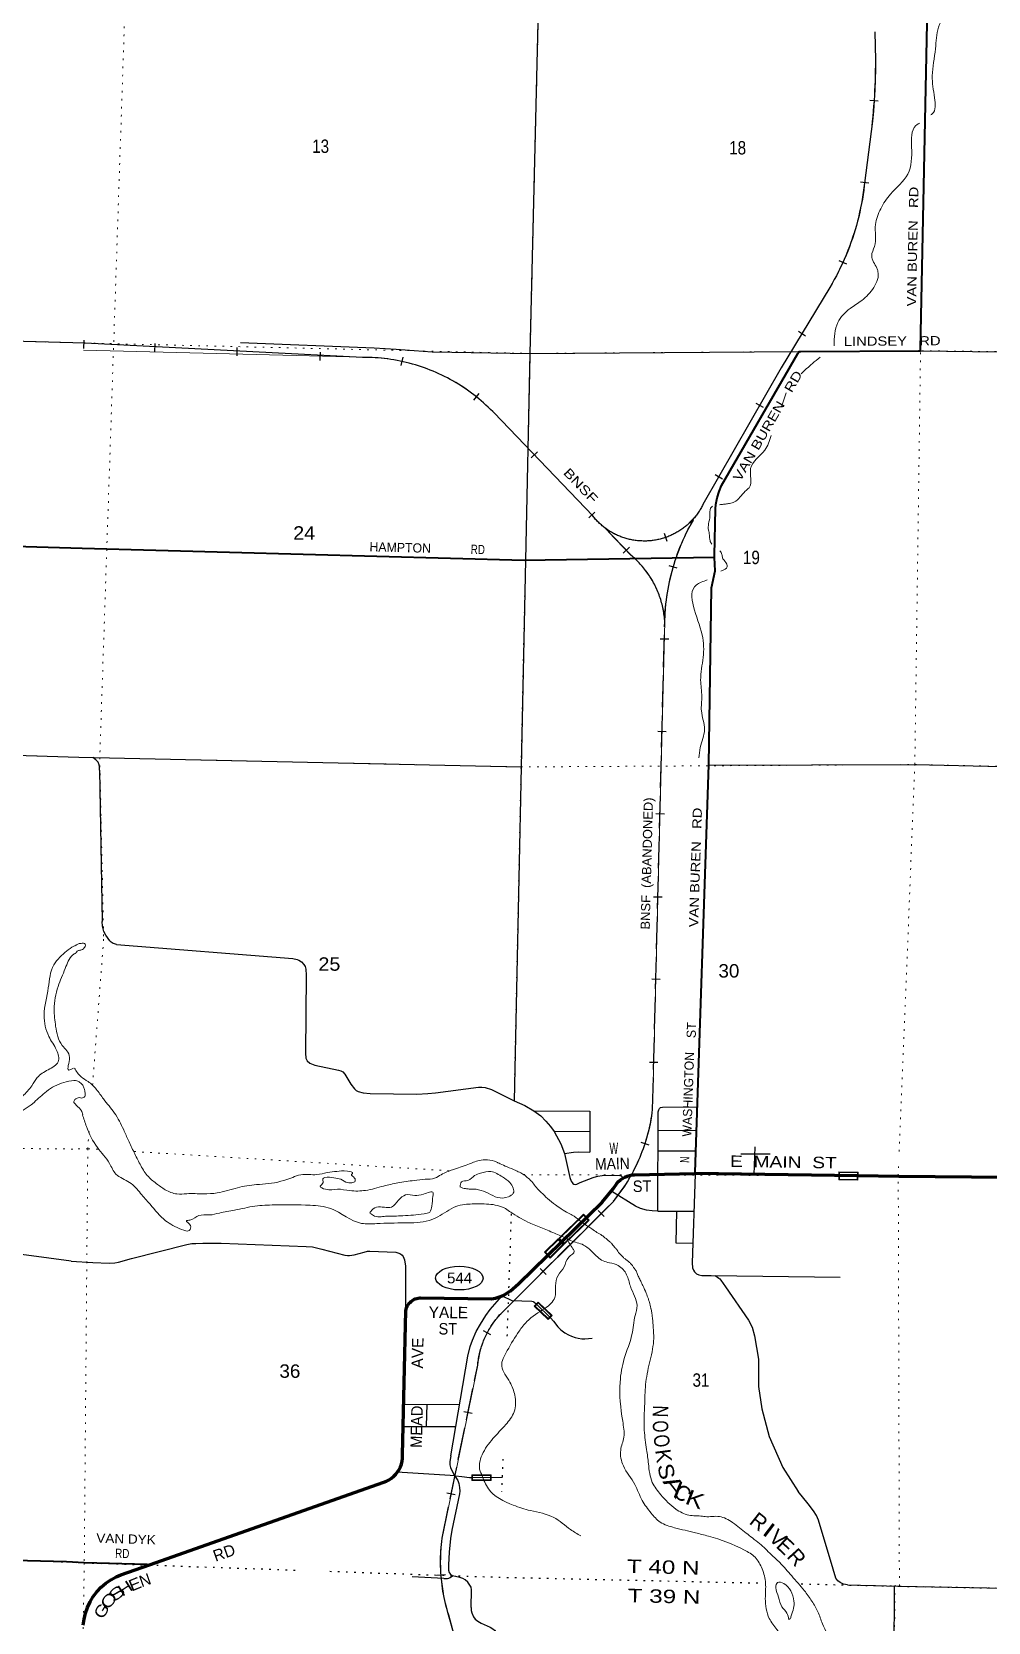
# Model space of a CAD drawing. Header units: feet. Extents: x -489137 to -242534, y 368785 to 558127.
# Drawn here: x -334487 to -322012, y 518774 to 539519 of the extents above; entities that cross this region are included whole.
import ezdxf
from ezdxf.enums import TextEntityAlignment as Align

# ---------------------------------------------------------------- set-up
doc = ezdxf.new("R2010")
doc.units = ezdxf.units.FT
doc.header["$LTSCALE"] = 70
doc.linetypes.add('DOTTED', pattern=[1.5, 0.3, -1.2])
doc.linetypes.add('LONG_DASHED', pattern=[7.5, 6, -1.5])
for name, color, linetype, lineweight in [('17', 7, 'Continuous', 25), ('23', 7, 'Continuous', 70), ('26', 7, 'Continuous', 40), ('27', 7, 'Continuous', 13), ('29', 7, 'Continuous', 25), ('31', 7, 'Continuous', 13), ('34', 7, 'Continuous', 25), ('39', 7, 'Continuous', 13), ('59', 7, 'Continuous', 13), ('6', 7, 'DOTTED', 25), ('63', 7, 'Continuous', 25), ('7', 7, 'DOTTED', 13)]:
    doc.layers.add(name, color=color, linetype=linetype, lineweight=lineweight)
doc.layers.add('41', color=7, linetype='Continuous')

msp = doc.modelspace()

# ---------------------------------------------------------------- linework, layer by layer
at = {"layer": '17'}
msp.add_ellipse((-328910.07, 523262.25), major_axis=(-309.24, 1), ratio=0.500121, dxfattribs=at)
at = {"layer": '23'}
for points in [[(-332950.95, 519523.87), (-329897.01, 520599.31), (-329861.56, 520613.54), (-329827.79, 520631.4), (-329796.08, 520652.69), (-329766.76, 520677.17), (-329740.16, 520704.59), (-329716.58, 520734.64), (-329696.26, 520766.99), (-329679.44, 520801.28), (-329666.29, 520837.15), (-329656.97, 520874.19), (-329651.56, 520912), (-329650.14, 520950.18), (-329650.37, 520958.61), (-329607.85, 522835.16), (-329603.83, 522855.46), (-329597.71, 522875.23), (-329589.56, 522894.25), (-329579.46, 522912.31), (-329567.54, 522929.22), (-329553.91, 522944.79), (-329538.72, 522958.85), (-329522.15, 522971.24), (-329504.38, 522981.84), (-329485.59, 522990.52), (-329466, 522997.19), (-329445.83, 523001.77), (-329425.28, 523004.22), (-329415, 523004.63), (-328489.76, 522992.27), (-328438.19, 523001.71), (-328387.9, 523016.49), (-328339.42, 523036.44), (-328293.3, 523061.35), (-328250.03, 523090.94), (-328249.65, 523091.23), (-328139.8, 523185.77), (-327759.46, 523558.27), (-327048.17, 524254.89), (-326904.68, 524428.13), (-326855.35, 524497.28), (-326832.86, 524521.55), (-326807.96, 524543.34), (-326780.92, 524562.4), (-326752.04, 524578.53), (-326721.62, 524591.56), (-326690.01, 524601.33), (-326657.56, 524607.75), (-326624.61, 524610.74), (-326624.47, 524610.74), (-325843, 524626.2), (-325834.84, 524626.08)], [(-320784.89, 524565.63), (-320809.89, 524565.85), (-323177.42, 524586.45), (-323712.74, 524594.43), (-325834.84, 524626.08)], [(-333816.12, 518733.13), (-333806.04, 518812.63), (-333787.71, 518890.63), (-333761.33, 518966.29), (-333727.18, 519038.78), (-333685.64, 519107.31), (-333637.17, 519171.11), (-333582.3, 519229.5), (-333521.62, 519281.83), (-333455.8, 519327.54), (-333385.56, 519366.11), (-333326.54, 519391.61), (-332950.95, 519523.87)]]:
    msp.add_lwpolyline(points, dxfattribs=at)
at = {"layer": '26'}
for points in [[(-325581.23, 532663.78), (-325580.73, 532688.78), (-325568.59, 533297.71), (-325562.93, 533355.38), (-325546.99, 533440.38), (-325522.25, 533523.25), (-325488.99, 533603.08), (-324494.03, 535322.71), (-324479.52, 535347.79), (-324454.57, 535347.96), (-322920.17, 535358.74), (-322895.17, 535358.92), (-322894.66, 535383.92), (-322786.64, 540699.36)], [(-333832.45, 532780.93), (-338843.59, 532928.48), (-341520.32, 533005.6)], [(-325581.23, 532663.78), (-328064.54, 532622.01), (-333832.45, 532780.93)], [(-325834.84, 524626.08), (-325834.21, 524644.92), (-325655.66, 529958.6), (-325619.96, 532265.58), (-325571.59, 532489.29), (-325581.23, 532663.78)], [(-334032.53, 519559.02), (-336245.39, 519619.43)], [(-332950.95, 519523.87), (-332982.84, 519524.83), (-333804.7, 519549.35), (-334032.53, 519559.02)]]:
    msp.add_lwpolyline(points, dxfattribs=at)
at = {"layer": '29'}
for p, q in [((-327990.23, 535323.14), (-324479.48, 535347.79)), ((-333873.69, 530055.51), (-328106.2, 529930.21)), ((-333602.62, 529888.17), (-333568.83, 527915.83)), ((-333382.12, 527615.37), (-331080.99, 527430.67)), ((-330908.27, 527215.66), (-330915.65, 526196.59)), ((-326258.72, 525491.37), (-325807.53, 525497.78)), ((-326321.59, 524134.25), (-326317.59, 525433.27)), ((-327672.63, 525176.09), (-327208.69, 525180.25)), ((-326318.83, 525189.32), (-325812.56, 525192.68)), ((-326320.62, 524921.96), (-325825.97, 524922.78)), ((-325240.11, 524885.03), (-324857.6, 524883.41)), ((-325065.35, 524608.94), (-325051.76, 524975.35)), ((-325835.05, 524619.92), (-325873.34, 523459.85)), ((-326321.59, 524134.25), (-325851.08, 524134.3)), ((-333973.14, 523484.03), (-333690.62, 523467.25)), ((-325625.03, 523294.56), (-323943.05, 523274.21)), ((-327908.03, 522925.11), (-327716.5, 522738.35)), ((-329022.86, 520942.35), (-328798.53, 522243.7)), ((-329651.8, 521613.96), (-328907.71, 521615.82)), ((-329337.01, 521329.04), (-329331.42, 521617.15)), ((-329636.92, 521328.38), (-328952.51, 521327.37)), ((-328960.7, 520683.48), (-329727.83, 520729.79)), ((-328750.67, 520660.76), (-328349.25, 520664.27)), ((-329110.88, 519344.6), (-329527.93, 519364.3)), ((-328956.41, 519368.36), (-329004.8, 519377.67)), ((-328756.1, 518967.36), (-328750.13, 519197.1)), ((-323845.85, 519259.19), (-323170.51, 519243.15)), ((-323238.41, 519244.76), (-323245.61, 517804.84))]:
    msp.add_line(p, q, dxfattribs=at)
for points in [[(-327681.26, 547434.28), (-327728.55, 546083.96), (-327859.92, 540721.8), (-327990.23, 535323.14)], [(-331765.53, 535467.4), (-330022.69, 535397.85), (-329733.43, 535378.52), (-329264.21, 535344.6), (-327990.23, 535323.14)], [(-327990.23, 535323.14), (-328106.2, 529930.21), (-328193.51, 525574.36)], [(-322894.85, 535358.92), (-319514.45, 535313.6), (-319443.47, 535315.89)], [(-341535.69, 530282.88), (-338962, 530217.07), (-333873.69, 530055.51)], [(-333602.62, 529888.17), (-333604.37, 529931.97), (-333608.96, 529958.41), (-333622.75, 529990.59), (-333637.68, 530010.13), (-333651.47, 530022.78), (-333690.14, 530051.52)], [(-325664.71, 529952.82), (-322968.72, 529960.88), (-320681.49, 529909.3)], [(-333382.12, 527615.37), (-333406.76, 527620.97), (-333426.29, 527628.45), (-333451.56, 527645.11), (-333467.65, 527660.63), (-333520.5, 527734.2), (-333545.77, 527782.48), (-333564.15, 527851.44), (-333568.83, 527915.83)], [(-331080.99, 527430.67), (-331026.92, 527418.98), (-331002.79, 527409.78), (-330967.18, 527386.79), (-330937.31, 527354.61), (-330922.37, 527328.17), (-330913.18, 527292.54), (-330908.27, 527215.66)], [(-330915.65, 526196.59), (-330912.04, 526129.29), (-330893.66, 526098.25), (-330861.49, 526067.22), (-330797.16, 526038.48), (-330484.67, 525974.11), (-330457.09, 525966.06), (-330431.82, 525954.57), (-330401.95, 525923.53), (-330323.83, 525790.19), (-330280.17, 525729.27), (-330257.19, 525710.88), (-330231.92, 525698.24), (-330165.29, 525681), (-330075.68, 525670.65), (-329464.49, 525661.45), (-329322.03, 525670.65), (-329220.93, 525679.84), (-328660.3, 525753.41), (-328616.64, 525753.41), (-328572.98, 525748.81), (-328490.27, 525721.22), (-328193.51, 525574.36)], [(-328193.51, 525574.36), (-328056, 525515.47), (-327937.13, 525446.05)], [(-326317.59, 525433.27), (-326308.6, 525459.16), (-326299.41, 525474.1), (-326284.47, 525485.6), (-326258.72, 525491.37)], [(-327937.13, 525446.05), (-327207.82, 525440.13), (-327209.62, 524903.23)], [(-327937.13, 525446.05), (-327849.2, 525377.54), (-327780.27, 525310.87), (-327720.53, 525239.6), (-327672.63, 525176.09)], [(-327672.63, 525176.09), (-327587.26, 525012.01), (-327540.52, 524887.81)], [(-327540.52, 524887.81), (-327419.53, 524906.26), (-327355.2, 524908.56), (-327209.62, 524903.23)], [(-327540.52, 524887.81), (-327467.78, 524574.06), (-327452.85, 524528.66), (-327440.21, 524507.39), (-327428.72, 524494.18), (-327414.94, 524486.13), (-327398.85, 524484.41), (-327375.88, 524489.58), (-327334.52, 524507.39), (-327164.49, 524576.36), (-327120.83, 524588.43), (-327103.6, 524591.88), (-327047.3, 524599.35), (-326888.76, 524606.25), (-326816.39, 524601.08), (-326799.15, 524597.05), (-326773.88, 524569.47)], [(-326321.59, 524134.25), (-326394.76, 524137.84), (-326468.29, 524149.34), (-326546.41, 524170.03), (-326610.74, 524199.91), (-326923.23, 524390.72)], [(-326079.94, 524135.71), (-326086.65, 523723.32), (-325864.87, 523716.61)], [(-333690.62, 523467.25), (-333480.29, 523456.47), (-333405.61, 523462.78), (-333358.51, 523470.83), (-333186.19, 523516.24), (-332464.71, 523700.15), (-332398.07, 523712.22), (-332349.82, 523714.52), (-332257.91, 523718.54), (-332018.95, 523718.54), (-330906.87, 523675.43), (-330824.15, 523667.97), (-330704.67, 523640.38), (-330405.97, 523562.22), (-330371.5, 523557.62), (-330341.63, 523558.19), (-330281.89, 523566.81), (-330153.22, 523599), (-330108.42, 523611.64), (-330079.69, 523612.79), (-329739.63, 523599), (-329712.06, 523593.25), (-329679.9, 523579.46), (-329658.07, 523563.36), (-329643.13, 523543.82), (-329625.9, 523498.99), (-329610.96, 523419.68), (-329610.96, 522832.43)], [(-333973.14, 523484.03), (-334919.47, 523610.81), (-336336.21, 523602.15)], [(-325873.34, 523459.85), (-325868.6, 523397.02), (-325858.26, 523364.83), (-325841.03, 523342.99), (-325815.75, 523320), (-325787.03, 523305.06), (-325746.82, 523297.01), (-325705.46, 523295.86), (-325625.03, 523294.56)], [(-325573.7, 523294.38), (-325525.09, 523263.09), (-325513.6, 523253.89), (-325499.82, 523236.08), (-325440.08, 523148.72), (-325136.78, 522711.92), (-325089.68, 522620.53), (-325058.66, 522509.62), (-325008.11, 522206.16), (-325008.11, 521847.53), (-324966.75, 521557.86), (-324870.25, 521194.63), (-324691.03, 520790.02), (-324488.83, 520477.36)], [(-328798.53, 522243.7), (-328767.14, 522368.82), (-328737.27, 522453.88), (-328689.02, 522566.53), (-328636.17, 522660.78), (-328564.94, 522773.43), (-328507.5, 522851.59), (-328355.85, 523028.61)], [(-328352.7, 523029), (-328226.43, 522971.11), (-327963.23, 522962.56)], [(-327963.23, 522962.56), (-327948.57, 522959.04), (-327939.38, 522951), (-327908.03, 522925.11)], [(-327716.5, 522738.35), (-327683.18, 522699.26), (-327626.89, 522626.85), (-327587.83, 522588.92), (-327536.13, 522549.83), (-327486.73, 522523.4), (-327446.52, 522505.01), (-327399.42, 522488.91), (-327359.21, 522478.57), (-327314.4, 522470.52), (-327274.19, 522469.37), (-327178.84, 522478.57)], [(-329022.86, 520942.35), (-329035.55, 520869.47), (-329034.4, 520827.51), (-329026.36, 520793.61), (-328980.41, 520701.66), (-328929.87, 520623.51), (-328916.08, 520585), (-328906.89, 520529.26), (-328904.6, 520483.86), (-328909.19, 520448.81), (-329010.28, 519975.28), (-329026.36, 519867.24)], [(-328960.7, 520683.48), (-328876.28, 520673.36), (-328779.77, 520661.87), (-328750.67, 520660.76)], [(-323845.85, 519259.19), (-323898.47, 519269.58), (-323942.12, 519290.27), (-323974.28, 519313.26), (-323999.55, 519350.04), (-324036.31, 519464.97), (-324224.7, 520106.31), (-324252.27, 520166.07), (-324289.03, 520228.14), (-324360.25, 520317.78), (-324488.83, 520477.36)], [(-329026.36, 519867.24), (-329043.6, 519686.79), (-329052.79, 519522.43), (-329051.64, 519451.17), (-329043.6, 519423.59), (-329032.11, 519405.2), (-329001.09, 519376.46)], [(-329110.88, 519344.6), (-329064.27, 519345.43), (-329048.19, 519348.88), (-329029.81, 519355.77), (-329001.09, 519376.46)], [(-328750.13, 519197.1), (-328756.41, 519229.92), (-328772.49, 519258.65), (-328800.06, 519295.43), (-328835.67, 519325.32), (-328866.69, 519343.71), (-328903.45, 519356.35), (-329001.09, 519376.46)], [(-323170.51, 519243.15), (-319976.52, 519184.54), (-317823.63, 519145.03)], [(-328756.1, 518967.36), (-328754.11, 518925.91), (-328747.22, 518896.03), (-328726.54, 518844.31), (-328702.42, 518814.43), (-328669.1, 518786.84), (-328627.75, 518761.56), (-328509.43, 518707.54), (-328473.82, 518688), (-328453.14, 518669.61), (-328434.76, 518648.92), (-328419.83, 518621.34), (-328411.79, 518599.5), (-328408.45, 518573.57)]]:
    msp.add_lwpolyline(points, dxfattribs=at)
at = {"layer": '31'}
for p, q in [((-327881.43, 522949.77), (-327701.42, 522776.29)), ((-327701.42, 522776.29), (-327753.46, 522722.29)), ((-328747.33, 520697.27), (-328497.33, 520697.27)), ((-328497.33, 520697.27), (-328497.33, 520622.27))]:
    msp.add_line(p, q, dxfattribs=at)
for points in [[(-327753.46, 522722.29), (-327933.47, 522895.77), (-327881.43, 522949.77)], [(-328497.33, 520622.27), (-328747.33, 520622.27), (-328747.33, 520697.27)]]:
    msp.add_lwpolyline(points, dxfattribs=at)
for points in [[(-327922.15, 522895.97), (-327881.22, 522938.45), (-327712.73, 522776.08), (-327753.66, 522733.61)], [(-328739.33, 520689.27), (-328505.33, 520689.27), (-328505.33, 520630.27), (-328739.33, 520630.27)]]:
    msp.add_lwpolyline(points, close=True, dxfattribs=at)
at = {"layer": '34', "lineweight": 13}
for p, q in [((-323492.1, 539519.35), (-323483.51, 539148.34)), ((-323555.77, 538084.35), (-323626.58, 537543.08)), ((-330172.57, 535273.95), (-333814.84, 535364.56)), ((-327169.94, 533205.67), (-328457.53, 534548.3))]:
    msp.add_line(p, q, dxfattribs=at)
at = {"layer": '34'}
for p, q in [((-323556.62, 538626.01), (-323446.36, 538617.24)), ((-323677.84, 537563.7), (-323568.16, 537549.36)), ((-323959.11, 536536.62), (-323858.42, 536490.83)), ((-333808.84, 535498.77), (-333811.57, 535388.2)), ((-332883.44, 535452.37), (-332886.19, 535341.8)), ((-324488.09, 535612.26), (-324393.45, 535555.01)), ((-331811.51, 535402.39), (-331814.26, 535291.81)), ((-330727.97, 535341.28), (-330730.72, 535230.71)), ((-329649.19, 535275.86), (-329672.51, 535167.73)), ((-328655.73, 534801.7), (-328723.97, 534714.65)), ((-325041.35, 534676.55), (-324945.36, 534621.6)), ((-327891.84, 534039.5), (-327971.67, 533962.94)), ((-325571.74, 533744.71), (-325475.74, 533689.76)), ((-327142.19, 533254.03), (-327222.02, 533177.47)), ((-326239.21, 532977.31), (-326202.61, 532872.93))]:
    msp.add_line(p, q, dxfattribs=at)
for points in [[(-323491, 539519.41), (-323482.4, 539148.35), (-323482.75, 539031.73), (-323486.51, 538895.58), (-323491.71, 538760.42), (-323499.33, 538624.81), (-323510.13, 538488.84), (-323522.37, 538353.87), (-323536.93, 538219.2), (-323554.67, 538084.2), (-323625.48, 537542.94), (-323628.74, 537513.02), (-323636.26, 537454.7), (-323644.55, 537396.44), (-323653.88, 537338.41), (-323664.41, 537280.31), (-323675.83, 537222.73), (-323688.16, 537164.91), (-323701.67, 537107.79), (-323716.08, 537050.43), (-323731.67, 536993.76), (-323748, 536937.14), (-323765.21, 536881.03), (-323783.62, 536824.86), (-323803.21, 536769.38), (-323823.37, 536714.26), (-323844.74, 536659.06), (-323866.82, 536604.66), (-323889.94, 536550.5), (-323914.4, 536496.73), (-323939.25, 536443.61), (-323965.15, 536390.7), (-323992.39, 536338.19), (-324020.03, 536286.33), (-324048.54, 536234.97), (-324078.39, 536184.01), (-324713.6, 535133.98), (-325732.51, 533353.91), (-325738.46, 533342.05), (-325745.32, 533328.79), (-325752.46, 533315.75), (-325759.77, 533302.8), (-325767.31, 533289.99), (-325775.14, 533277.28), (-325783.12, 533264.78), (-325791.35, 533252.3), (-325799.78, 533240.09), (-325808.46, 533227.91), (-325817.35, 533216), (-325826.4, 533204.18), (-325835.61, 533192.55), (-325845.12, 533181.02), (-325854.84, 533169.75), (-325864.66, 533158.63), (-325874.77, 533147.6), (-325884.97, 533136.83), (-325895.4, 533126.21), (-325906.1, 533115.79), (-325916.84, 533105.57), (-325927.81, 533095.5)], [(-333791.92, 535459.05), (-338752.42, 535592.8)], [(-328594.03, 534678.1), (-328624.79, 534705.21), (-328656.26, 534731.62), (-328688.2, 534757.78), (-328720.37, 534782.99), (-328753.24, 534807.73), (-328786.34, 534832), (-328819.91, 534855.8), (-328853.94, 534878.65), (-328888.45, 534901.27), (-328923.18, 534923.17), (-328958.38, 534944.37), (-328993.82, 534964.86), (-329029.72, 534984.87), (-329065.86, 535004.42), (-329102.45, 535023.01), (-329139.28, 535041.14), (-329176.57, 535058.57), (-329214.11, 535075.51), (-329251.87, 535091.51), (-329289.85, 535107.04), (-329328.07, 535121.87), (-329366.76, 535135.98), (-329405.45, 535149.38), (-329444.6, 535162.32), (-329483.74, 535174.31), (-329523.36, 535185.84), (-329562.96, 535196.41), (-329602.81, 535206.52), (-329642.64, 535215.92), (-329682.93, 535224.61), (-329723.24, 535232.35), (-329763.53, 535239.64), (-329804.29, 535246.21), (-329844.8, 535252.07), (-329885.55, 535257.23), (-329926.53, 535261.44), (-329967.28, 535265.19), (-330008.24, 535268.23), (-330049.44, 535270.33), (-330090.41, 535271.95), (-330131.37, 535272.86), (-330172.58, 535272.84), (-333791.92, 535459.18)], [(-325927.81, 533095.5), (-325939.05, 533085.64), (-325950.34, 533075.97), (-325961.78, 533066.51), (-325973.5, 533057.26), (-325985.31, 533048.14), (-325997.28, 533039.34), (-326009.4, 533030.75), (-326021.7, 533022.24), (-326034.14, 533014.05), (-326046.66, 533006.11), (-326059.36, 532998.26), (-326072.21, 532990.73), (-326085.13, 532983.45), (-326098.29, 532976.32), (-326111.46, 532969.5), (-326124.75, 532962.82), (-326138.25, 532956.4), (-326151.77, 532950.28), (-326165.43, 532944.37), (-326179.15, 532938.65), (-326193.07, 532933.2), (-326206.97, 532927.98), (-326221.07, 532923.03), (-326235.14, 532918.33), (-326249.37, 532913.82), (-326263.62, 532909.63), (-326277.97, 532905.68), (-326292.35, 532901.93), (-326306.88, 532898.49), (-326321.44, 532895.25), (-326336.02, 532892.31), (-326350.65, 532889.55), (-326365.35, 532887.17), (-326380.07, 532884.98), (-326394.78, 532883.02), (-326409.58, 532881.32), (-326424.4, 532879.93), (-326439.31, 532878.8), (-326454.14, 532877.83), (-326469.04, 532877.24), (-326483.91, 532876.89), (-326498.82, 532876.71), (-326513.64, 532876.85), (-326528.59, 532877.3), (-326543.46, 532877.91), (-326558.29, 532878.89), (-326573.11, 532879.99), (-326588, 532881.46), (-326602.74, 532883.16), (-326617.46, 532885.1), (-326632.26, 532887.29), (-326646.9, 532889.82), (-326661.52, 532892.48), (-326676.1, 532895.49), (-326690.71, 532898.69), (-326705.12, 532902.17), (-326719.54, 532905.95), (-326733.88, 532909.92), (-326748.2, 532914.11), (-326762.35, 532918.65), (-326776.52, 532923.38), (-326790.56, 532928.33), (-326804.5, 532933.58), (-326818.29, 532939.05), (-326832.05, 532944.76), (-326845.73, 532950.64), (-326859.24, 532956.87), (-326872.68, 532963.27), (-326886.01, 532969.95), (-326899.26, 532976.81), (-326912.3, 532983.95), (-326925.25, 532991.26), (-326938.06, 532998.8), (-326950.77, 533006.63), (-326963.27, 533014.61), (-326975.76, 533022.84), (-326987.97, 533031.27), (-327000.14, 533039.96), (-327012.06, 533048.84), (-327023.88, 533057.89), (-327035.51, 533067.11), (-327047.04, 533076.61), (-327058.3, 533086.33), (-327069.42, 533096.15), (-327080.45, 533106.26), (-327091.23, 533116.46), (-327101.85, 533126.89), (-327112.27, 533137.59), (-327122.49, 533148.33), (-327132.56, 533159.31), (-327142.42, 533170.55), (-327152.09, 533181.83), (-327161.55, 533193.27), (-327170.77, 533204.94), (-328458.32, 534547.53), (-328475.16, 534564.93), (-328504.06, 534593.94), (-328533.43, 534622.47), (-328563.49, 534650.75), (-328594.03, 534678.1)]]:
    msp.add_lwpolyline(points, dxfattribs=at)
at = {"layer": '34', "lineweight": 13}
msp.add_lwpolyline([(-324079.34, 536184.58), (-324714.55, 535134.54), (-325733.48, 533354.44)], dxfattribs=at)
for centre, radius, start, end in [((-331263.48, 539142.27), 7779.98, 352.18478, 0.04476), ((-326980.31, 537906.12), 3373.32, 329.31372, 353.82194), ((-330157.8, 532919.34), 2354.66, 43.77315, 90.35946), ((-326498.29, 533729.78), 851.94, 217.96588, 333.85987)]:
    msp.add_arc(centre, radius, start, end, dxfattribs=at)
at = {"layer": '39'}
for p, q in [((-324649.12, 534810.1), (-324702.44, 534642.09)), ((-327499.64, 523760.97), (-327499.29, 523760.39))]:
    msp.add_line(p, q, dxfattribs=at)
msp.add_arc((-328813.44, 524618.77), 188.64, 242.96157, 265.33995, dxfattribs=at)
for points in [[(-322056.55, 540639.34), (-322211.76, 540520.98), (-322392.47, 540195.19), (-322506.78, 539851.54), (-322659.79, 539577.74), (-322699.17, 539298.87), (-322741.08, 538945.55), (-322712.11, 538657.11), (-322741.84, 538449.15), (-322762.01, 538434.66)], [(-322910.24, 538328.18), (-322954.52, 538296.38), (-323010.44, 538016.12), (-323062.18, 537662.81), (-323285.76, 537402.92), (-323414.34, 537211.59), (-323482.54, 537004.58), (-323496.04, 536719.22), (-323531.66, 536596.51), (-323464.89, 536436.81), (-323449.8, 536393.88), (-323503.87, 536184.5), (-323662.25, 536016.19), (-323812.92, 535910.51), (-323973.69, 535728.09), (-324021.87, 535425.06)], [(-324202.6, 535275.69), (-324305.78, 535191.27), (-324453.34, 535058.51)], [(-324843.65, 534251.96), (-324926.84, 534061.86), (-325111.36, 533823.28), (-325130.05, 533572.5), (-325181.93, 533525.15), (-325323.32, 533386.82), (-325386.4, 533367.76)], [(-325610.11, 533330.59), (-325632.68, 533303.91), (-325642.94, 533207.45), (-325659.36, 533100.73), (-325661.42, 533020.69), (-325647.05, 532955.01), (-325640.89, 532881.12), (-325618.32, 532835.97)], [(-325386.4, 533367.76), (-325439.76, 533359.33), (-325489.02, 533353.17), (-325517.75, 533351.12)], [(-333937.22, 525840.91), (-334070.6, 525813.87), (-334297.13, 525697.11), (-334457.6, 525554.7), (-334788.58, 525367.24), (-335114.69, 525313.24), (-335428.17, 525283.27), (-335757.27, 525373.02), (-336015.85, 525457.26), (-336341.18, 525723), (-336671.85, 526023.26), (-336863.72, 526395.53), (-337037.96, 526743.15), (-337191.05, 527325.09), (-337305.17, 527746.36), (-337419.82, 528143.36), (-337554.49, 528358.62), (-337757.34, 528500.42), (-337976.21, 528553.49), (-338273.14, 528448.29), (-338574.1, 528343.18), (-338873.12, 528329.1), (-339034.73, 528322.32), (-339004.7, 528216.46), (-338842.93, 528136.23), (-338594.87, 528031.96), (-338458.26, 527907.71), (-338608.8, 527852.13), (-338852.26, 527982.61), (-339136.87, 528170.61), (-339479.19, 528303.13), (-339907.5, 528283.62), (-340930.98, 528181.23), (-341323.13, 528248), (-341504.52, 528354.95), (-341746.68, 528641.24), (-341916.31, 529015.07), (-341888.38, 529283.66), (-341825.58, 529577.83), (-341912.78, 529842.71), (-342055.1, 530361.7), (-342264.95, 530742.44), (-342554.31, 531086.36), (-342772.34, 531368.1), (-342834.63, 531381.53), (-342763.09, 531234.35), (-342635.37, 530976.73), (-342690.07, 530872.61), (-342842.69, 531098.36), (-343005.51, 531413.38), (-343138.62, 531701.46), (-343713.45, 532004.72), (-344483.97, 531838.45), (-345144.38, 531441.22), (-345591.25, 531308.76), (-346210.89, 531214.26), (-346674, 531266.3), (-346893.64, 531378.07), (-347026.13, 531506.27), (-347106.85, 531696.15), (-347193.94, 531776.86), (-347212.42, 531667.96), (-347207.74, 531603.11), (-347277.8, 531535.74), (-347282.25, 531327.38), (-347253.09, 531085.96), (-347326.97, 531028.79), (-347401.25, 531236.74), (-347425.47, 531520.56), (-347343.75, 531755.67), (-347331.31, 532054.92), (-347404.84, 532392.38), (-347547.1, 532725.18), (-347853.52, 532931.83), (-348350.78, 532802.43), (-348601.91, 532667.97), (-348774.92, 532505.58), (-348864.01, 532303.02), (-348931.74, 532061.56), (-349030.63, 531778.25), (-349259.53, 531550.23), (-349589.65, 531308.11), (-349709.34, 531202.23)], [(-325511.59, 532749.77), (-325484.91, 532702.57), (-325476.7, 532657.42), (-325447.97, 532616.29)], [(-325447.97, 532616.29), (-325415.01, 532540.18), (-325498.65, 532483.56)], [(-325675.88, 532369.25), (-325820.11, 532303.28), (-325743.25, 531654.69), (-325730.69, 531358.55), (-325762.73, 531061.49), (-325747.96, 530850.4), (-325752.86, 530662.08), (-325712.6, 530417.94), (-325767.31, 530184.26), (-325787.09, 530046.96)], [(-345988.36, 531616.45), (-346077.82, 531585.91), (-346277.42, 531596.09), (-346444.91, 531597.52), (-346526.44, 531560.75), (-346371.99, 531515.06), (-346112.09, 531493.53), (-345433.88, 531683.96), (-345009.35, 531715.7), (-344650.98, 531957.24), (-344165.27, 532113.19), (-343894.39, 532227.01), (-343529.88, 532189.15), (-343278.98, 532123.27), (-342812.44, 531664.4), (-342584.63, 531368.29), (-342264.8, 531033.85), (-341919.6, 530563.31), (-341691.26, 530008.15), (-341561.77, 529550.13), (-341462.17, 529299.17), (-341404.98, 529047.04), (-341378.32, 528783.41), (-341312.84, 528541.23), (-341149.99, 528416.46), (-340686.83, 528461.56), (-340438.33, 528472.63), (-340206.27, 528564.99), (-339870.06, 528618.79), (-339580.31, 528766.62), (-339334.55, 528838.47), (-339089.37, 528788.9), (-338940.38, 528676.55), (-338876.66, 528541.67), (-338453.71, 528593.68), (-338276.81, 528654.79), (-338121.83, 528728.51), (-337652.03, 528706.69), (-337418.64, 528671.52), (-337180.41, 528579.61), (-337039.94, 528447.19), (-336956.17, 528305.82), (-336925.96, 528208.07), (-336936.52, 528186.02), (-337018.81, 528207.95), (-337089.28, 528310.59), (-337135.93, 528394.52), (-337225.16, 528469.22), (-337294.6, 528525.29), (-337344.27, 528562.74), (-337319.69, 528390.22), (-337198.38, 528116.54), (-337049.85, 527793.73), (-336959.02, 527415.44), (-336786.02, 526820.94), (-336605.43, 526487.35), (-336347.39, 525905.27), (-336166.78, 525761.91), (-335926.39, 525771.13), (-335716.45, 525772.87), (-335498.3, 525780.53), (-335250.37, 525670.18), (-335109.31, 525470.98), (-334856.52, 525494.11), (-334609.25, 525636.76), (-334487.28, 525771.85), (-334416.4, 525877.65), (-334272.93, 525979.94), (-334143.54, 526084.54), (-334164.52, 526236.74), (-334265.67, 526414.89), (-334326.37, 526691.37), (-334272.29, 527050.48), (-334201.39, 527346.51), (-334120.5, 527448.07), (-333937.79, 527592.04), (-333914.89, 527603.34)], [(-333909.08, 527605.58), (-333896.71, 527615.28), (-333879.66, 527622.1), (-333831.92, 527630.63), (-333799.52, 527627.22), (-333787.58, 527603.34), (-333801.22, 527574.36), (-333814.86, 527559.01), (-333840.44, 527543.67), (-333859.2, 527538.55), (-333895.01, 527524.91), (-333909.08, 527505.28)], [(-333911.57, 527504.53), (-333952.35, 527476.98), (-334050.97, 527300.92), (-334144.8, 527066.07), (-334195.53, 526769.62), (-334176.07, 526546.62), (-334090.55, 526297.96), (-333995.01, 526140.16), (-334004.56, 525976.43), (-333941.5, 525999.43)], [(-333932.07, 526002.44), (-333844.46, 525888.34), (-333752.89, 525825.28), (-333646.07, 525725.38), (-333552.08, 525599.45), (-333408.94, 525415.57), (-333288.98, 525197.81), (-333227.76, 525058.51), (-333152.84, 524900.64), (-333075.74, 524748.78), (-332980.31, 524600.53), (-332863.47, 524496.32), (-332746.04, 524414.39), (-332593.46, 524359.95), (-332465.73, 524362.86), (-332246.92, 524361.49), (-332070.33, 524373.32), (-331803.1, 524441.67), (-331556.87, 524482.16), (-331400.52, 524494.5), (-331084.33, 524575.81), (-330980.11, 524609.7), (-330767.27, 524612.53), (-330634.91, 524637.61), (-330506.81, 524654.7), (-330368.95, 524657.36), (-330304.89, 524627.41), (-330315.33, 524615.51), (-330276.04, 524567.93), (-330275.28, 524519.28), (-330330.32, 524506.46), (-330370.82, 524507.47), (-330456.79, 524552.15), (-330545.52, 524568.53), (-330666.97, 524573.57), (-330691.74, 524555.95), (-330686.83, 524511.25), (-330724.59, 524461.53), (-330656.74, 524421.35), (-330500.71, 524421.53), (-330337.06, 524403.29), (-330134.35, 524406.37), (-329897.82, 524463.32), (-329712.38, 524503.3), (-329498.76, 524536.5), (-329354.51, 524551.16), (-329232.53, 524566.37), (-329146.27, 524610.84), (-328998.68, 524676.07), (-328798.33, 524744.05), (-328651.06, 524797.13), (-328543.47, 524804.59), (-328420.68, 524773.18), (-328407.13, 524766.11)], [(-333936.41, 525840.2), (-333899.36, 525834.65), (-333858.61, 525814.27), (-333823.41, 525777.22), (-333804.89, 525734.62), (-333791.92, 525677.19), (-333797.48, 525630.88), (-333816, 525616.06), (-333834.53, 525610.51), (-333867.87, 525617.92), (-333893.8, 525610.51), (-333914.18, 525599.39), (-333932.07, 525581.24), (-333938.26, 525554.93), (-333916.03, 525530.85), (-333897.51, 525506.77), (-333871.58, 525484.54), (-333841.94, 525447.5), (-333823.41, 525391.92)], [(-328239.09, 524120.29), (-328308.75, 524168.62), (-328526.08, 524226.69), (-328649.61, 524229.75), (-328840.27, 524222.32), (-328956.49, 524194.81), (-329190.97, 524060.81), (-329305.69, 524013), (-329622.59, 523982.36), (-329987.56, 523973.18), (-330186.07, 523976.07), (-330588.35, 524168.4), (-330856.73, 524211.53), (-331320.61, 524216.95), (-331576.34, 524201), (-331843.14, 524148.86), (-332040.67, 524111.2), (-332166.96, 524085.97), (-332309.03, 524077.33), (-332424.01, 524019.4), (-332470.84, 524010.43), (-332417.75, 523948.33), (-332433.61, 523883.88), (-332532.57, 523896.46), (-332742.35, 524011.08), (-332945.45, 524226.84), (-333067.42, 524367.65), (-333211.66, 524509.01), (-333389.15, 524618.77), (-333474.66, 524758.67), (-333631.4, 524965.18), (-333774.19, 525240.24), (-333826.52, 525393.94)], [(-328898.44, 524449.17), (-328883.26, 524517.19), (-328797.63, 524537.35), (-328710.9, 524600.04), (-328633.05, 524632.56), (-328498.82, 524651.52), (-328348.63, 524582.96), (-328251.3, 524507.6), (-328206.29, 524368.7), (-328270.27, 524323.68), (-328412.39, 524313.02), (-328536.52, 524370.81), (-328658.99, 524414.37), (-328727.63, 524424.18), (-328782.36, 524423.51), (-328828.77, 524430.74)], [(-328407.13, 524766.11), (-328379, 524754.95), (-328288, 524713.95), (-328174, 524665.95), (-328109, 524633.95), (-328057, 524602.95), (-328013, 524565.95), (-327951, 524503.95), (-327905, 524442.95), (-327843, 524380.95), (-327759, 524298.95), (-327657, 524215.95), (-327581, 524164.95), (-327488, 524109.95), (-327421, 524075.95), (-327385, 524049.95), (-327359, 524030.95)], [(-330077.19, 524111.15), (-330066.59, 524129.13), (-329990.08, 524188.02), (-329888.83, 524185.51), (-329797.55, 524189.32), (-329702.03, 524278.13), (-329611.08, 524346.8), (-329491.66, 524341.81), (-329377.79, 524357.22), (-329251.66, 524376.38), (-329254.84, 524331.89), (-329268.34, 524202.54), (-329296.72, 524124.22), (-329370.3, 524099.71), (-329510.5, 524084.95), (-329646.49, 524076.16), (-329760.1, 524070.87), (-329853.31, 524071.16), (-329930.52, 524062.94), (-330015.41, 524071.12), (-330067.22, 524104.83)], [(-327509.13, 523777.18), (-327670.68, 523848.87), (-327849.11, 523922.18), (-328017.48, 523993.22), (-328239.09, 524120.29)], [(-326383.17, 522617.83), (-326385, 522671.95), (-326390, 522724.95), (-326399, 522800.95), (-326409, 522854.95), (-326413, 522867.95), (-326432, 522947.95), (-326445, 522990.95), (-326473, 523065.95), (-326517, 523163.95), (-326545, 523222.95), (-326570, 523272.95), (-326592, 523323.95), (-326611, 523364.95), (-326633, 523394.95), (-326653, 523425.95), (-326676, 523451.95), (-326709, 523481.95), (-326742, 523508.95), (-326770, 523529.95), (-326804, 523565.95), (-326833, 523595.95), (-326857, 523633.95), (-326887, 523664.95), (-326927, 523715.95), (-326953, 523740.95), (-327012, 523788.95), (-327050, 523818.95), (-327115, 523857.95), (-327182, 523902.95), (-327237, 523937.95), (-327359, 524030.95)], [(-327509.13, 523777.18), (-327428.79, 523644.3), (-327411.41, 523611.45), (-327482.26, 523536.21), (-327544.36, 523408.07), (-327622.23, 523296.54), (-327656.14, 523161.62), (-327664.14, 523009.85), (-327794.12, 522865.26)], [(-324023.15, 508070.9), (-323994.82, 508119.4), (-323963.89, 508217.92), (-323960.01, 508444.76), (-323973.73, 508696.35), (-323968.35, 509058.91), (-323958.91, 509188.35), (-323920.37, 509345.44), (-323914.66, 509487.14), (-324013.35, 509665.86), (-324024.78, 509927.53), (-324028.9, 510158.62), (-324060.9, 510408.64), (-324176.18, 510650.59), (-324226.46, 510899.03), (-324211.9, 511224.89), (-324243.39, 511572.16), (-324288.7, 511777.93), (-324329.59, 511997.77), (-324394.43, 512153.37), (-324461.97, 512205.7), (-324503.22, 512411.37), (-324418.42, 512711.18), (-324318.16, 512982.23), (-324130.49, 513186.28), (-323960.06, 513350.23), (-323752.82, 513527.45), (-323625.19, 513682.33), (-323545.1, 513878.91), (-323633.83, 514051.32), (-323850.18, 514224.86), (-324021.93, 514399.32), (-324120.44, 514507.12), (-324225.68, 514667.78), (-324362.41, 514786.66), (-324534.08, 514886.15), (-324714.91, 514945.34), (-324833.8, 514970.58), (-324912.73, 514974.56), (-324953.31, 514894.52), (-325053.82, 514925.38), (-325170.5, 515035.66), (-325177.31, 515163.48), (-325195.06, 515338.17), (-325262.35, 515477.62), (-325297.72, 515598.05), (-325396.33, 515857.82), (-325430.56, 516099.79), (-325471.78, 516384.48), (-325415.99, 516737.69), (-325322.38, 516986.62), (-325208.03, 517176.27), (-325120.37, 517352.4), (-325045.76, 517494.42), (-324862.37, 517611.44), (-324752.31, 517714.08), (-324706.41, 517842.62), (-324660.8, 518038.03), (-324604.8, 518243.31), (-324659.13, 518491.86), (-324767.73, 518678.94), (-324867.32, 518823.24), (-324919.31, 519083.89), (-324916.17, 519282.38), (-324961.95, 519469.92), (-325053.28, 519620.1), (-325192.66, 519714.74), (-325660.06, 519896.53), (-325831.18, 519939.27), (-326102.97, 520006.79), (-326291.53, 520080.36), (-326408.06, 520196.72), (-326525.34, 520361.72), (-326621.27, 520568.75), (-326770.93, 520813.58), (-326806.16, 521017.07), (-326765.24, 521188.29), (-326780.06, 521397.35), (-326813.47, 521904.74), (-326758.83, 522213.39), (-326659.49, 522527.02), (-326618.64, 522773.21), (-326592.94, 522904.27), (-326624.26, 523024.6), (-326679.61, 523155.65), (-326728.37, 523306.79), (-326836.74, 523424.98), (-326951.27, 523462.26), (-327033.71, 523486.59), (-327178.54, 523605.68), (-327289.72, 523693.54), (-327458.4, 523752.43), (-327509.13, 523777.18)], [(-327794.12, 522865.26), (-328030.99, 522694.75), (-328129.43, 522571.57), (-328286.02, 522316.1), (-328358.17, 522113.24), (-328250.14, 521903.88), (-328187.69, 521734.16), (-328195.3, 521519.57), (-328305.02, 521352.09), (-328471.92, 521167.79), (-328613.18, 520956.51), (-328638.96, 520744.4), (-328616.69, 520696.4)], [(-326383.17, 522617.83), (-326375.13, 522475.39), (-326420.98, 522192.86), (-326477, 521908.55), (-326492.37, 521629.32), (-326497.49, 521276.88), (-326467.57, 521024.89), (-326444.01, 520839.92), (-326393.58, 520597.55), (-326282.26, 520436.74), (-326086.53, 520249.53), (-325918.38, 520170.39), (-325738.42, 520155.8), (-325704.1, 520150.9), (-325517.64, 520152.35), (-325345.44, 520073.11), (-325168.64, 519937.03), (-325087.25, 519872.2), (-324993.91, 519798.96), (-324843.6, 519657.45), (-324730.86, 519551.32), (-324575.31, 519377.26), (-324410.11, 519184.73), (-324312.33, 519048.58), (-324232.89, 518908.82), (-324174.12, 518753.37), (-324112.69, 518622.17), (-324043.42, 518480.65), (-323926.14, 518315.64), (-323898.95, 518114.37), (-323965.41, 517974.19), (-324002.71, 517786.67)], [(-328616.69, 520696.4), (-328531.51, 520512.77), (-328206.75, 520300.07), (-327983.67, 520229.7), (-327680, 520141.12), (-327459.23, 519981.66), (-327325.97, 519899.38)], [(-324612.01, 518810.31), (-324638.57, 518892.54), (-324703.29, 518975.19), (-324746.65, 519099.87), (-324781.86, 519226.37), (-324759.93, 519290.66), (-324677.22, 519276.45), (-324588.46, 519183.07), (-324545.37, 519048.27), (-324549.76, 518957.2), (-324582.82, 518854.69), (-324598, 518816.56), (-324612.33, 518810.84)]]:
    msp.add_spline(points, degree=3, dxfattribs=at)
at = {"layer": '59'}
for points in [[(-323960.06, 524647.88), (-323710.09, 524643.94), (-323711.74, 524538.96), (-323961.71, 524542.9)], [(-323952.19, 524639.75), (-323718.21, 524636.07), (-323719.6, 524547.08), (-323953.58, 524550.76)], [(-327614.38, 523779.84), (-327291.79, 524094.54), (-327218.47, 524019.39), (-327541.06, 523704.68)], [(-327603.07, 523779.69), (-327291.92, 524083.23), (-327229.77, 524019.53), (-327540.92, 523715.99)], [(-327800.02, 523599.07), (-327621.07, 523773.65), (-327547.75, 523698.49), (-327726.7, 523523.91)], [(-327788.7, 523598.93), (-327621.2, 523762.33), (-327559.05, 523698.62), (-327726.55, 523535.22)]]:
    msp.add_lwpolyline(points, close=True, dxfattribs=at)
at = {"layer": '6'}
for p, q in [((-328233.85, 524099.77), (-328288.93, 522503.17)), ((-328344.16, 520902.34), (-328358.85, 520476.6))]:
    msp.add_line(p, q, dxfattribs=at)
for points in [[(-327510.43, 551664.83), (-327681.26, 547434.28), (-327859.92, 540721.8), (-327990.23, 535323.14), (-328106.2, 529930.21), (-328189.33, 525909.97)], [(-357785.53, 520088.75), (-355461.11, 519958.38), (-350037.96, 519947.91), (-344570.55, 519837.37), (-339139.57, 519721.51), (-334032.5, 519560.79)], [(-334032.5, 519560.79), (-333802.67, 519549.3), (-330990.6, 519451.12)], [(-330598.26, 519437.42), (-328397.35, 519360.58), (-324944.96, 519283.83)], [(-324449.94, 519272.82), (-323183.96, 519244.68), (-323170.51, 519243.15), (-319976.52, 519184.54)]]:
    msp.add_lwpolyline(points, dxfattribs=at)
at = {"layer": '63', "lineweight": 13}
for p, q in [((-327010.45, 533045.32), (-326674.06, 532695)), ((-326389.04, 525459.48), (-326229.39, 531827.19)), ((-328370.43, 522795.98), (-326901.39, 524263.45)), ((-329134.04, 519868.68), (-328670.14, 522126.72)), ((-326062.4, 507919.73), (-329049.24, 518868.82))]:
    msp.add_line(p, q, dxfattribs=at)
at = {"layer": '63'}
for p, q in [((-326692.05, 532794.74), (-326771.83, 532718.13)), ((-326068.82, 532521.24), (-326174.92, 532552.51)), ((-326179.96, 531595.15), (-326290.53, 531597.92)), ((-326211.96, 530387.87), (-326322.53, 530390.64)), ((-326236.22, 529315.93), (-326346.8, 529318.7)), ((-326266.05, 528230.54), (-326376.62, 528233.32)), ((-326290.31, 527158.61), (-326400.89, 527161.38)), ((-326320.14, 526073.22), (-326430.71, 526075.99)), ((-326434.21, 524996.71), (-326539.4, 525030.94)), ((-327021.78, 524067.57), (-327099.95, 524145.82)), ((-327778.51, 523307.96), (-327856.68, 523386.21)), ((-328498.42, 522522.61), (-328596.47, 522573.8)), ((-328742.12, 521497.51), (-328850.47, 521519.77)), ((-328963.19, 520434.46), (-329071.53, 520456.72)), ((-329091.79, 519389.72), (-329202.17, 519382.61))]:
    msp.add_line(p, q, dxfattribs=at)
at = {"layer": '63', "linetype": 'LONG_DASHED'}
for points in [[(-326230.49, 531827.11), (-326231.41, 531839.77), (-326233.26, 531861.13), (-326235.45, 531882.44), (-326238.01, 531903.9), (-326241.08, 531925.13), (-326244.33, 531946.35), (-326248.08, 531967.51), (-326252.11, 531988.74), (-326256.54, 532009.66), (-326261.43, 532030.64), (-326266.56, 532051.51), (-326272.03, 532072.33), (-326278.01, 532092.94), (-326284.27, 532113.6), (-326290.84, 532134.06), (-326297.85, 532154.4), (-326305.19, 532174.52), (-326312.87, 532194.62), (-326320.81, 532214.6), (-326329.24, 532234.36), (-326337.93, 532254.01), (-326347.05, 532273.54), (-326356.42, 532292.94), (-326366.2, 532312.05), (-326376.22, 532331.05), (-326386.58, 532349.84), (-326397.37, 532368.5), (-326408.38, 532386.88), (-326419.75, 532405.22), (-326431.43, 532423.18), (-326443.46, 532441.12), (-326455.8, 532458.67), (-326468.4, 532476.11), (-326481.22, 532493.27), (-326494.47, 532510.29), (-326508.04, 532526.94), (-326521.77, 532543.41), (-326535.92, 532559.73), (-326550.2, 532575.7), (-326564.83, 532591.46), (-326579.85, 532606.92), (-326594.95, 532622.11), (-326610.37, 532637.09), (-326626.2, 532651.78), (-326642.1, 532666.2), (-326658.23, 532680.32), (-326674.81, 532694.19), (-327011.24, 533044.56)], [(-326230.49, 531827.22), (-326229.59, 531863.49), (-326227.26, 531911.74), (-326224.32, 531959.95), (-326220.38, 532008.23), (-326215.82, 532056.47), (-326210.16, 532104.39), (-326203.89, 532152.27), (-326196.76, 532199.98), (-326188.63, 532247.75), (-326179.78, 532295.11), (-326170.18, 532342.67), (-326159.62, 532389.67), (-326148.3, 532436.88), (-326136.02, 532483.53), (-326123.12, 532530.14), (-326109.5, 532576.33), (-326094.9, 532622.6), (-326079.32, 532668.3), (-326063.27, 532713.73), (-326046.23, 532759.21), (-326028.6, 532804.05), (-326010.11, 532848.71), (-325990.53, 532893.06), (-325970.61, 532936.88), (-325949.83, 532980.53), (-325927.95, 533023.87), (-325905.73, 533066.69), (-325882.79, 533109.08), (-325858.76, 533151.17)], [(-326069.28, 507940.77), (-329050.3, 518868.51), (-329060.01, 518900.28), (-329071.07, 518939.46), (-329081.63, 518978.8), (-329091.48, 519018.3), (-329100.57, 519058.16), (-329108.97, 519097.93), (-329116.83, 519138.1), (-329123.78, 519178.14), (-329130.19, 519218.59), (-329135.68, 519258.92), (-329140.68, 519299.41), (-329144.98, 519339.81), (-329148.53, 519380.6), (-329151.15, 519421.25), (-329153.31, 519461.83), (-329154.71, 519502.79), (-329155.44, 519543.43), (-329155.45, 519584.21), (-329154.51, 519625.09), (-329153.13, 519665.69), (-329151.02, 519706.42), (-329147.96, 519747.26), (-329144.47, 519787.8), (-329140.27, 519828.27), (-329135.13, 519868.86), (-328671.23, 522126.89), (-328670.17, 522137.17), (-328668, 522156.95), (-328665.5, 522176.74), (-328662.51, 522196.39), (-328659.28, 522216.13), (-328655.73, 522235.72), (-328651.77, 522255.25), (-328647.47, 522274.63), (-328642.86, 522294), (-328638, 522313.32), (-328632.66, 522332.49), (-328627.06, 522351.6), (-328621.07, 522370.63), (-328614.82, 522389.6), (-328608.16, 522408.32), (-328601.27, 522426.99), (-328594.03, 522445.51), (-328586.4, 522463.96), (-328578.52, 522482.17), (-328570.31, 522500.4), (-328561.76, 522518.32), (-328552.9, 522536.25), (-328543.69, 522553.87), (-328534.25, 522571.41), (-328524.55, 522588.73), (-328514.45, 522605.98), (-328504.01, 522622.91), (-328493.41, 522639.7), (-328482.4, 522656.41), (-328471.22, 522672.81), (-328459.71, 522689.07), (-328447.79, 522705.08), (-328435.78, 522720.86), (-328423.44, 522736.5), (-328410.68, 522751.92), (-328397.83, 522767.08), (-328384.74, 522782.01), (-328371.22, 522796.74), (-326902.21, 524264.19), (-326881.32, 524289.7), (-326856.47, 524321.27), (-326832.27, 524353.17), (-326808.49, 524385.59), (-326785.13, 524418.27), (-326762.64, 524451.52), (-326740.57, 524485.06), (-326719.13, 524519.14), (-326698.13, 524553.49), (-326678.01, 524588.19), (-326658.31, 524623.17), (-326639.28, 524658.46), (-326620.89, 524694.28), (-326603.17, 524730.2), (-326585.87, 524766.62), (-326569.47, 524803.14), (-326553.47, 524840.18), (-326538.39, 524877.34), (-326523.75, 524914.77), (-326509.78, 524952.28), (-326496.45, 524990.33), (-326484.04, 525028.49), (-326472.07, 525066.72), (-326460.74, 525105.47), (-326450.12, 525144.08), (-326440.17, 525182.99), (-326431.1, 525222.25), (-326422.52, 525261.34), (-326414.58, 525300.71), (-326407.54, 525340.45), (-326400.99, 525380), (-326395.12, 525419.64), (-326390.14, 525459.56), (-326230.49, 531827.22)]]:
    msp.add_lwpolyline(points, dxfattribs=at)
at = {"layer": '63', "lineweight": 13}
for centre, radius, start, end in [((-323461.77, 531763.99), 2768.34, 149.94112, 178.69174), ((-327459.55, 531744.68), 1232.93, 3.83724, 50.4244), ((-328675.83, 525731.33), 2302.89, 320.4012, 353.22059), ((-327535.14, 522020.18), 1139.99, 137.11474, 174.63739), ((-326818.95, 519561.5), 2335.38, 172.44183, 197.2537)]:
    msp.add_arc(centre, radius, start, end, dxfattribs=at)
at = {"layer": '7'}
for p, q in [((-329043.41, 524662.55), (-333168.14, 524914.13)), ((-323960.26, 524599.14), (-328072.51, 524611.65)), ((-323277.81, 513882.8), (-323227.58, 519259.4))]:
    msp.add_line(p, q, dxfattribs=at)
for points in [[(-332915.33, 551713.73), (-333096.02, 546247.43), (-333238.48, 540849.07), (-333600.38, 530052.24), (-333550.53, 527684.38), (-333694.85, 525777.05)], [(-323172.42, 524914.56), (-322968.72, 529960.88), (-322895.17, 535358.92), (-322786.64, 540699.36), (-322655.9, 546037.22), (-322513.21, 551522.7)], [(-364130.28, 536288.61), (-362911.43, 536295.69), (-360214.58, 536120.76), (-357669.61, 536301.1), (-354916.52, 536207.99), (-349527, 535852.16), (-344134.87, 535712.81), (-338740.42, 535587.58), (-333791.92, 535459.47)], [(-317605.47, 535300.22), (-322895.17, 535358.92), (-327990.23, 535323.14), (-333791.92, 535459.47)], [(-333873.69, 530055.51), (-338962, 530217.07), (-341788.28, 530285.88)], [(-333873.69, 530055.51), (-328106.2, 529930.21), (-322968.72, 529960.88), (-321760.05, 529936.96)], [(-333951.02, 524945.12), (-339079.26, 525006.31), (-344569.91, 525068.75), (-348981.45, 525251.67)], [(-333740.42, 525174.74), (-333757.42, 524950.07), (-333802.67, 519549.3), (-333893.66, 514026.07), (-334004.74, 508665.43), (-334036.09, 508059.83)], [(-333625.65, 524942.03), (-333757.42, 524950.07), (-333951.02, 524945.12)], [(-323170.52, 519246.49), (-323185.25, 524596.78), (-323180.43, 524716.19)], [(-319087.69, 524541.85), (-323185.25, 524596.78), (-323710.53, 524598.38)]]:
    msp.add_lwpolyline(points, dxfattribs=at)

# ---------------------------------------------------------------- texts
at = {"layer": '17'}
for s, rotation, width, p in [('W', 1.133, 0.6, (-326950.61, 524878.39)), ('MAIN', 1.133, 0.9, (-327137.87, 524675.46)), ('E  MAIN  ST', 359.146, 1.25, (-325380.97, 524712.6)), ('ST', 1.133, 0.95, (-326647.14, 524384.18)), ('ST', 359.235, 0.95, (-329182.98, 522527.46)), ('MEAD', 88.702, 0.95, (-329399.09, 521046.8))]:
    msp.add_text(s, height=150, rotation=rotation, dxfattribs=dict(at, width=width)).set_placement(p)
at = {"layer": '17', "width": 1.05}
msp.add_text('544', height=140, dxfattribs=at).set_placement((-328907.16, 523193.94), align=Align.CENTER)
at = {"layer": '17'}
for s, rotation, p in [('YALE', 359.235, (-329310.56, 522743.21)), ('AVE', 88.702, (-329386.02, 522081.81)), ('RD', 19.4, (-332090.37, 519561.37))]:
    msp.add_text(s, height=150, rotation=rotation, dxfattribs=at).set_placement(p)
for s, rotation, width, p in [('H', 32.772, 1.25, (-333229.68, 519152.48)), ('E', 22.399, 1.15, (-333113.93, 519201.41)), ('O', 50.775, 1.4, (-333425.57, 519009.84)), ('S', 39.274, 1.6, (-333334.26, 519091.97)), ('G', 58.778, 1.2, (-333513.74, 518882.69))]:
    msp.add_text(s, height=150, rotation=rotation, dxfattribs=dict(at, width=width)).set_placement(p, align=Align.CENTER)
msp.add_text('N', height=150, rotation=19.399, dxfattribs=at).set_placement((-332985.39, 519252.26), align=Align.CENTER)
at = {"layer": '27'}
for s, rotation, width, p in [('VAN BUREN   RD', 88.836, 1.2, (-322953.46, 535935.9)), ('LINDSEY   RD', 0.402, 1.2, (-323895.33, 535421.9)), ('VAN BUREN   RD', 59.947, 1.25, (-325245.09, 533645.24)), ('RD', 358.56, 0.8, (-328763.24, 532709.6)), ('VAN BUREN   RD', 88.075, 1.2, (-325797.02, 527836.04)), ('N', 88.075, 0.7, (-325911.79, 524764.25)), ('VAN DYK', 358.291, 1.1, (-333646.96, 519811.93)), ('RD', 358.291, 0.8, (-333401.94, 519613.61))]:
    msp.add_text(s, height=120, rotation=rotation, dxfattribs=dict(at, width=width)).set_placement(p)
for s, rotation, p in [('HAMPTON', 358.56, (-330083.73, 532742.8)), ('ST', 88.075, (-325827.48, 526391.7)), ('WASHINGTON', 88.075, (-325884.15, 525105.75))]:
    msp.add_text(s, height=120, rotation=rotation, dxfattribs=at).set_placement(p)
at = {"layer": '34', "width": 1.3}
msp.add_text('BNSF', height=120, rotation=313.801, dxfattribs=at).set_placement((-327563.07, 533758.49))
at = {"layer": '41'}
for s, rotation, width, p in [('N', 267.899, 0.8, (-326383.37, 521605.05)), ('O', 272.583, 0.75, (-326389.5, 521400.7)), ('O', 276.94, 0.8, (-326379.22, 521209.24)), ('S', 282.439, 1.15, (-326329.35, 520819.13)), ('A', 307.774, 1.65, (-326266.31, 520608.14)), ('K', 338.651, 1.3, (-325979.51, 520325.44)), ('I', 322.706, 1.5, (-324975.36, 519930.36))]:
    msp.add_text(s, height=200, rotation=rotation, dxfattribs=dict(at, width=width)).set_placement(p)
for s, rotation, p in [('K', 277.398, (-326355.92, 521018.74)), ('C', 316.945, (-326137.35, 520451.75)), ('R', 321.885, (-325141.47, 520066.83)), ('V', 317.632, (-324888.76, 519857.64)), ('E', 316.726, (-324790.96, 519757.76)), ('R', 312.062, (-324649.14, 519625.11))]:
    msp.add_text(s, height=200, rotation=rotation, dxfattribs=at).set_placement(p)
at = {"layer": '6', "width": 1.35}
for s, p in [('T 40 N', (-326727.43, 519418.18)), ('T 39 N', (-326716.34, 519036.39))]:
    msp.add_text(s, height=175, rotation=358.557, dxfattribs=at).set_placement(p)
at = {"layer": '63', "width": 1.05}
msp.add_text('BNSF  (ABANDONED)', height=120, rotation=88.564, dxfattribs=at).set_placement((-326426.89, 527808.02))
at = {"layer": '7'}
for s, width, p in [('13', 0.85, (-330830.45, 537939.21)), ('18', 0.85, (-325391.21, 537918.96)), ('24', 1.1, (-331077.72, 532894.82)), ('19', 0.85, (-325211.39, 532575.27)), ('25', 1.1, (-330748.57, 527271.45)), ('30', 1.05, (-325531.24, 527182.86)), ('36', 1.05, (-331257.52, 521961.72)), ('31', 0.85, (-325869.17, 521845.05))]:
    msp.add_text(s, height=175, dxfattribs=dict(at, width=width)).set_placement(p)

doc.saveas('drawing.dxf')
